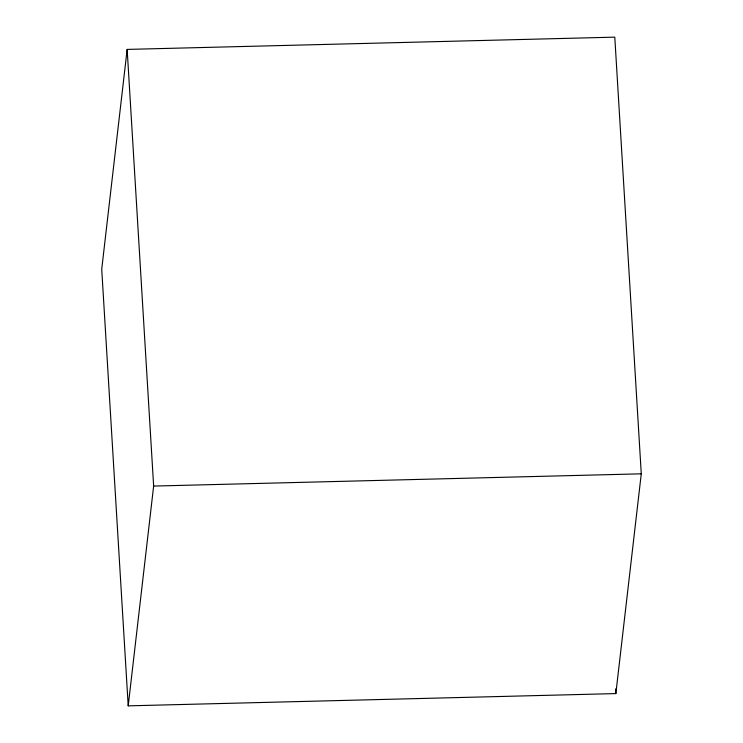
<?xml version="1.0" encoding="UTF-8"?>
<svg xmlns="http://www.w3.org/2000/svg" width="743" height="743" viewBox="0 0 743 743"><rect width="100%" height="100%" fill="white"/><g stroke="black" fill="none" stroke-linecap="round" stroke-linejoin="round"><path stroke-width="1.11" d="M127.155 49.41L101.726 269.18L128.214 705.85L615.845 693.59L641.274 473.82L614.786 37.15L127.155 49.41L153.643 486.071L128.214 705.85M153.643 486.071L641.274 473.82M615.557 688.965L615.845 693.59"/></g></svg>
